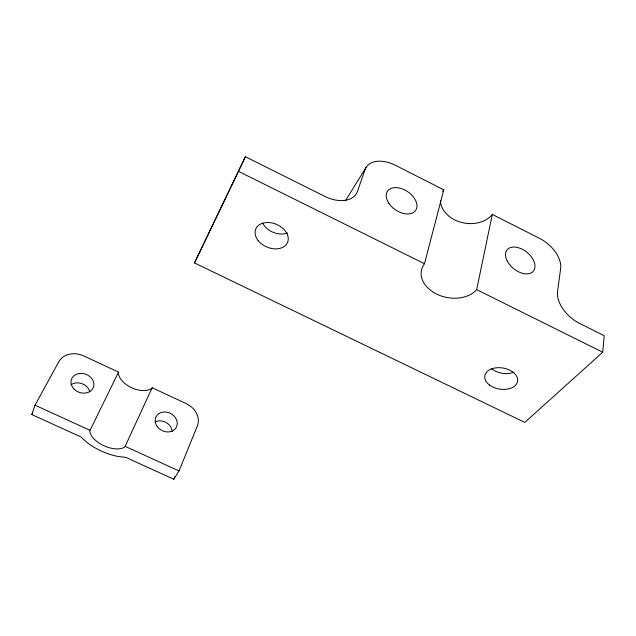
<?xml version="1.0" encoding="UTF-8"?>
<svg xmlns="http://www.w3.org/2000/svg" width="636" height="636" viewBox="0 0 636 636"><rect width="100%" height="100%" fill="white"/><g stroke="black" fill="none" stroke-linecap="round" stroke-linejoin="round"><path stroke-width="0.95" d="M602.713 352.217L476.666 289.634A30.075 21.576 11.1 0 1 436.503 293.999A30.075 21.576 11.1 0 1 424.482 263.725L443.761 189.814L395.346 165.273A28.175 17.951 33.3 0 0 364.913 169.868L357.583 191.118A28.978 18.945 31.2 0 1 325.028 196.46L245.409 156.75L194.489 262.938L524.787 422.407L602.713 352.217L604.2 335.697L579.619 323.43A28.533 17.522 41.4 0 1 557.549 291.383L560.634 268.607A27.897 17.156 39.1 0 0 539.574 238.389L492.312 214.435A28.063 21.688 9.1 0 1 461.275 222.385A28.063 21.688 9.1 0 1 440.414 200.547M118.519 372.116L89.771 430.906A20.042 10.494 24.2 0 0 104.034 445.804A20.042 10.494 24.2 0 0 124.855 446.925L152.171 387.769L186.388 403.693L191.317 406.809A18.873 15.669 29 0 1 197.391 425.874L178.986 470.95L173.819 479.25L125.864 457.411L118.161 456.489A41.102 21.672 24.3 0 1 86.576 442.115L80.844 436.9L31.8 414.561L35.02 405.196L58.822 361.685A19.382 15.836 18.7 0 1 83.745 355.929L118.519 372.116L118.391 372.783A19.112 10.931 24.7 0 0 131.644 387.729A19.112 10.931 24.7 0 0 151.742 388.294L152.171 387.769M476.666 289.634L492.312 214.435M173.819 479.25L174.948 476.507M194.489 262.938L245.409 156.75M31.8 414.561L32.746 412.836M345.324 200.904L366.153 167.316M35.02 405.196L89.883 430.254M125.284 446.424L178.986 470.95M238.516 171.378L424.482 263.725M71.049 384.708A11.52 9.564 18.9 0 1 82.203 383.739A11.52 9.564 18.9 0 1 89.787 391.8M155.065 421.914A11.273 9.492 27.7 0 1 166.012 422.447A11.273 9.492 27.7 0 1 172.245 431.375M442.696 191.46A28.063 21.688 9.1 0 1 443.761 189.814M287.456 232.999A17.013 12.362 23.1 0 1 262.763 223.268M513.602 372.267A16.409 10.732 9.1 0 1 491.405 368.498M157.219 426.486A11.424 9.548 27.8 0 0 176.259 427.424A11.424 9.548 27.8 0 0 165.193 411.993A11.424 9.548 27.8 0 0 157.219 426.486M73.991 389.017A11.679 9.627 19.3 0 0 93.389 387.348A11.679 9.627 19.3 0 0 79.969 373.443A11.679 9.627 19.3 0 0 73.991 389.017M388.803 203.274A17.053 10.955 34.1 0 0 415.411 210.731A17.053 10.955 34.1 0 0 400.521 188.32A17.053 10.955 34.1 0 0 388.803 203.274M489.601 385.098A16.631 10.685 9.4 0 0 517.148 382.785A16.631 10.685 9.4 0 0 496.796 367.743A16.631 10.685 9.4 0 0 489.601 385.098M507.329 261.189A16.926 10.558 38.9 0 0 532.865 271.723A16.926 10.558 38.9 0 0 520.622 248.493A16.926 10.558 38.9 0 0 507.329 261.189M258.168 240.575A17.252 12.33 23 0 0 286.78 243.858A17.252 12.33 23 0 0 270.062 222.632A17.252 12.33 23 0 0 258.168 240.575"/></g></svg>
